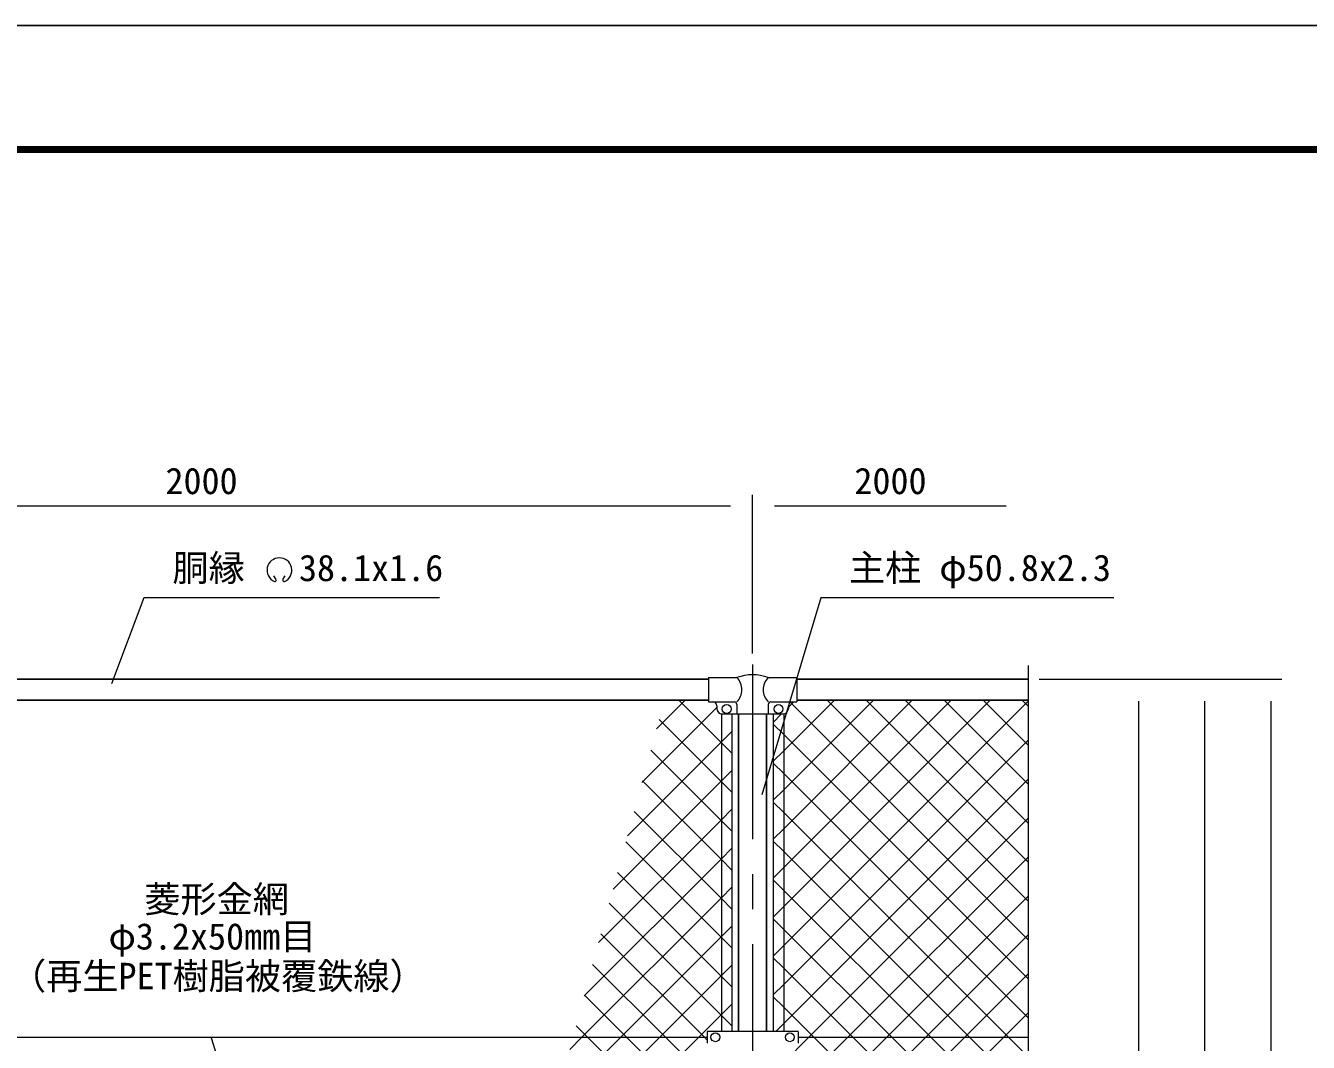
# Model space of a CAD drawing. Units: millimetres, scale not verified. Extents: x -4200 to 4200, y -2970 to 2970.
# Drawn here: x -2704 to -376, y 1124 to 2970 of the extents above; entities that cross this region are included whole.
import ezdxf
from ezdxf.enums import TextEntityAlignment as Align

# ---------------------------------------------------------------- set-up
doc = ezdxf.new("R2010")
doc.units = ezdxf.units.MM
doc.header["$LTSCALE"] = 10
doc.linetypes.add('USER1', pattern=[50.8, 31.75, -6.35, 6.35, -6.35])
for name, color, linetype, lineweight in [('0-3_D-STR1', 1, 'Continuous', 25), ('0-4_D-STR-DIM', 7, 'Continuous', 13), ('0-8_D-BMK', 2, 'USER1', 13), ('0-9_D-STR3', 3, 'Continuous', 13), ('0-A_D-STR2', 7, 'Continuous', 13), ('0-B_D-STR-TXT', 7, 'Continuous', 13), ('0-C_D-TTL', 7, 'Continuous', 25)]:
    doc.layers.add(name, color=color, linetype=linetype, lineweight=lineweight)
doc.styles.add('ＭＳ ゴシック', font='')
doc.styles.get('ＭＳ ゴシック').set_extended_font_data('MS Gothic')

msp = doc.modelspace()

# ---------------------------------------------------------------- linework, layer by layer
at = {"layer": '0-3_D-STR1'}
for p, q in [((-3304.65, 1783.44), (-1464.65, 1783.44)), ((-1304.65, 1783.44), (-884.65, 1783.44)), ((-3304.65, 1745.44), (-1464.65, 1745.44)), ((-1304.65, 1745.44), (-884.65, 1745.44)), ((-1410.05, 1720.44), (-1410.05, 1143.94)), ((-1359.25, 1720.44), (-1359.25, 1143.94))]:
    msp.add_line(p, q, dxfattribs=at)
at = {"layer": '0-4_D-STR-DIM'}
for p, q in [((-1384.65, 1830.5), (-1384.65, 2118.44)), ((-1384.65, 1830.5), (-1384.65, 2118.44)), ((-3344.65, 2098.44), (-1424.65, 2098.44)), ((-1344.65, 2098.44), (-924.65, 2098.44)), ((-884.65, 1808.44), (-884.65, 834.09)), ((-864.65, 1783.44), (-664.65, 1783.44)), ((-864.65, 1783.44), (-544.65, 1783.44)), ((-864.65, 1783.44), (-424.65, 1783.44)), ((-684.65, 1743.44), (-684.65, -126.56)), ((-564.65, 1743.44), (-564.65, -176.56)), ((-444.65, 1743.44), (-444.65, -476.56))]:
    msp.add_line(p, q, dxfattribs=at)
at = {"layer": '0-8_D-BMK'}
msp.add_line((-1384.65, 1810.5), (-1384.65, -546.56), dxfattribs=at)
at = {"layer": '0-9_D-STR3'}
for p, q in [((-1464.65, 1786.44), (-1464.65, 1742.44)), ((-1464.65, 1786.44), (-1413.2, 1786.44)), ((-1356.1, 1786.44), (-1304.65, 1786.44)), ((-1304.65, 1786.44), (-1304.65, 1742.44)), ((-1464.65, 1742.44), (-1417.9, 1742.44)), ((-1449.65, 1735.44), (-1449.65, 1730.44)), ((-1413.2, 1737.74), (-1413.2, 1720.44)), ((-1356.1, 1737.74), (-1356.1, 1720.44)), ((-1351.4, 1742.44), (-1304.65, 1742.44)), ((-1319.65, 1735.44), (-1319.65, 1730.44)), ((-1441.15, 1720.44), (-1441.15, 1143.94)), ((-1439.65, 1720.44), (-1329.65, 1720.44)), ((-1422.15, 1720.44), (-1422.15, 1143.94)), ((-1347.15, 1720.44), (-1347.15, 1143.94)), ((-1328.15, 1720.44), (-1328.15, 1143.94)), ((-1467.15, 1143.94), (-1467.15, 1122.94)), ((-1302.15, 1143.94), (-1467.15, 1143.94)), ((-1302.15, 1143.94), (-1302.15, 1122.94)), ((-3307.66, 1133.44), (-1467.15, 1133.44)), ((-1302.15, 1133.44), (-884.65, 1133.44))]:
    msp.add_line(p, q, dxfattribs=at)
for centre in [(-1431.65, 1729.44), (-1337.65, 1729.44), (-1452.15, 1133.44), (-1317.15, 1133.44)]:
    msp.add_circle(centre, 8, dxfattribs=at)
for centre, radius, start, end in [((-1384.65, 1711.71), 80, 69.0916, 110.9084), ((-1434.46, 1764.44), 30.59, 314.01503, 45.98497), ((-1334.85, 1764.44), 30.59, 134.01503, 225.98497), ((-1456.65, 1735.44), 7, 0, 90), ((-1439.65, 1730.44), 10, 180, 270), ((-1417.9, 1737.74), 4.7, 0, 90), ((-1351.4, 1737.74), 4.7, 90, 180), ((-1329.65, 1730.44), 10, 270, 0), ((-1312.65, 1735.44), 7, 90, 180)]:
    msp.add_arc(centre, radius, start, end, dxfattribs=at)
at = {"layer": '0-A_D-STR2'}
for p, q in [((-1559.07, 1693.23), (-1506.86, 1745.44)), ((-1328.15, 1653.54), (-1236.26, 1745.44)), ((-1328.15, 1582.83), (-1165.55, 1745.44)), ((-1328.15, 1512.12), (-1094.84, 1745.44)), ((-1328.15, 1441.41), (-1024.13, 1745.44)), ((-1328.15, 1370.7), (-953.41, 1745.44)), ((-884.65, 1380.84), (-1249.26, 1745.44)), ((-884.65, 1451.55), (-1178.55, 1745.44)), ((-884.65, 1522.26), (-1107.84, 1745.44)), ((-884.65, 1592.97), (-1037.13, 1745.44)), ((-884.65, 1663.68), (-966.41, 1745.44)), ((-884.65, 1734.39), (-895.7, 1745.44)), ((-1585.31, 1596.28), (-1449.65, 1731.93)), ((-1328.15, 1299.99), (-884.65, 1743.49)), ((-1319.91, 1732.49), (-1309.97, 1742.44)), ((-884.65, 1310.12), (-1316.36, 1741.83)), ((-1441.15, 1597.39), (-1554.37, 1710.6)), ((-1422.15, 1719.81), (-1422.78, 1720.44)), ((-1347.15, 1705.25), (-1331.97, 1720.44)), ((-1328.15, 1682.91), (-1347.15, 1701.91)), ((-1441.15, 1669.72), (-1422.15, 1688.72)), ((-884.65, 1239.41), (-1328.15, 1682.91)), ((-1611.55, 1499.33), (-1441.15, 1669.72)), ((-1441.15, 1526.68), (-1569.43, 1654.95)), ((-1347.15, 1634.54), (-1328.15, 1653.54)), ((-1328.15, 1229.28), (-884.65, 1672.78)), ((-1328.15, 1612.2), (-1347.15, 1631.2)), ((-1441.15, 1599.01), (-1422.15, 1618.01)), ((-884.65, 1168.7), (-1328.15, 1612.2)), ((-1637.79, 1402.38), (-1441.15, 1599.01)), ((-1441.15, 1455.97), (-1584.49, 1599.3)), ((-1422.15, 1578.39), (-1441.15, 1597.39)), ((-1347.15, 1563.83), (-1328.15, 1582.83)), ((-1328.15, 1541.49), (-1347.15, 1560.49)), ((-1441.15, 1385.26), (-1599.55, 1543.66)), ((-1441.15, 1528.3), (-1422.15, 1547.3)), ((-920.1, 1133.44), (-1328.15, 1541.49)), ((-1664.03, 1305.43), (-1441.15, 1528.3)), ((-1422.15, 1507.68), (-1441.15, 1526.68)), ((-1282.57, 1133.44), (-884.65, 1531.36)), ((-1347.15, 1493.12), (-1328.15, 1512.12)), ((-1328.15, 1470.78), (-1347.15, 1489.78)), ((-1441.15, 1314.55), (-1614.61, 1488.01)), ((-1441.15, 1457.59), (-1422.15, 1476.59)), ((-990.81, 1133.44), (-1328.15, 1470.78)), ((-1690.26, 1208.48), (-1441.15, 1457.59)), ((-1422.15, 1436.97), (-1441.15, 1455.97)), ((-1211.86, 1133.44), (-884.65, 1460.65)), ((-1441.15, 1243.84), (-1629.67, 1432.36)), ((-1347.15, 1422.41), (-1328.15, 1441.41)), ((-1441.15, 1386.88), (-1422.15, 1405.88)), ((-1328.15, 1400.07), (-1347.15, 1419.07)), ((-1061.52, 1133.44), (-1328.15, 1400.07)), ((-1694.59, 1133.44), (-1441.15, 1386.88)), ((-1441.15, 1173.13), (-1644.73, 1376.71)), ((-1422.15, 1366.26), (-1441.15, 1385.26)), ((-1141.15, 1133.44), (-884.65, 1389.93)), ((-1347.15, 1351.7), (-1328.15, 1370.7)), ((-1441.15, 1316.17), (-1422.15, 1335.17)), ((-1328.15, 1329.36), (-1347.15, 1348.36)), ((-1132.23, 1133.44), (-1328.15, 1329.36)), ((-1623.88, 1133.44), (-1441.15, 1316.17)), ((-1422.15, 1295.55), (-1441.15, 1314.55)), ((-1070.44, 1133.44), (-884.65, 1319.22)), ((-1347.15, 1280.99), (-1328.15, 1299.99)), ((-1542.89, 1133.44), (-1674.86, 1265.41)), ((-1441.15, 1245.46), (-1422.15, 1264.46)), ((-1553.17, 1133.44), (-1441.15, 1245.46)), ((-1422.15, 1224.84), (-1441.15, 1243.84)), ((-999.73, 1133.44), (-884.65, 1248.51)), ((-1347.15, 1210.28), (-1328.15, 1229.28)), ((-1613.6, 1133.44), (-1689.92, 1209.76)), ((-1441.15, 1174.75), (-1422.15, 1193.75)), ((-1482.46, 1133.44), (-1441.15, 1174.75)), ((-1422.15, 1154.13), (-1441.15, 1173.13)), ((-929.02, 1133.44), (-884.65, 1177.8)), ((-1684.31, 1133.44), (-1704.98, 1154.11)), ((-1795.22, 820.68), (-1482.46, 1133.44)), ((-1768.98, 917.63), (-1553.17, 1133.44)), ((-1742.74, 1014.58), (-1623.88, 1133.44)), ((-1716.5, 1111.53), (-1694.59, 1133.44)), ((-1441.15, 890.28), (-1684.31, 1133.44)), ((-1441.15, 961), (-1613.6, 1133.44)), ((-1441.15, 1031.71), (-1542.89, 1133.44)), ((-1328.15, 1087.86), (-1282.57, 1133.44)), ((-1328.15, 1017.15), (-1211.86, 1133.44)), ((-1328.15, 946.43), (-1141.15, 1133.44)), ((-1328.15, 875.72), (-1070.44, 1133.44)), ((-1328.15, 805.01), (-999.73, 1133.44)), ((-1328.15, 734.3), (-929.02, 1133.44)), ((-884.65, 885.86), (-1132.23, 1133.44)), ((-884.65, 956.57), (-1061.52, 1133.44)), ((-884.65, 1027.28), (-990.81, 1133.44)), ((-884.65, 1097.99), (-920.1, 1133.44))]:
    msp.add_line(p, q, dxfattribs=at)
for points in [[(-1422.15, 1649.1), (-1441.15, 1668.1), (-1518.49, 1745.44)], [(-1342.78, 1143.94), (-1328.15, 1158.57), (-884.65, 1602.07)], [(-1467.15, 1128.42), (-1472.18, 1133.44), (-1659.8, 1321.06)], [(-879.73, 810.23), (-1202.94, 1133.44), (-1328.15, 1258.65), (-1347.15, 1277.65)], [(-884.65, 744.44), (-1273.65, 1133.44), (-1328.15, 1187.94), (-1347.15, 1206.94)]]:
    msp.add_lwpolyline(points, dxfattribs=at)
at = {"layer": '0-B_D-STR-TXT'}
for p, q in [((-2249.34, 1964.31), (-2253.48, 1971.49)), ((-2236.85, 1964.31), (-2232.71, 1971.49))]:
    msp.add_line(p, q, dxfattribs=at)
for points in [[(-1952.84, 1931.44), (-2489.13, 1931.44), (-2547.78, 1774.87)], [(-729.04, 1931.44), (-1260.7, 1931.44), (-1367.98, 1573.82)], [(-2006.99, 979.81), (-2318.32, 979.81), (-2366.41, 1131.53)]]:
    msp.add_lwpolyline(points, dxfattribs=at)
for centre, radius, start, end in [((-2243.09, 1981.47), 22.5, 294.32478, 245.67522), ((-2251.39, 1963.07), 2.37, 245.67522, 30), ((-2234.8, 1963.07), 2.37, 150, 294.32478)]:
    msp.add_arc(centre, radius, start, end, dxfattribs=at)
at = {"layer": '0-C_D-TTL', "color": 2}
msp.add_lwpolyline([(-4199.68, 2970.23), (4200.32, 2970.23), (4200.32, -2969.77), (-4199.68, -2969.77)], close=True, dxfattribs=at)
at = {"layer": '0-C_D-TTL'}
for points in [[(-3929.68, 2750.23), (3930.32, 2750.23), (3930.32, -2749.77), (-3929.68, -2749.77)], [(-3927.18, 2747.73), (3927.82, 2747.73), (3927.82, -2747.27), (-3927.18, -2747.27)], [(-3924.68, 2745.23), (3925.32, 2745.23), (3925.32, -2744.77), (-3924.68, -2744.77)], [(-3922.18, 2742.73), (3922.82, 2742.73), (3922.82, -2742.27), (-3922.18, -2742.27)], [(-3919.68, 2740.23), (3920.32, 2740.23), (3920.32, -2739.77), (-3919.68, -2739.77)]]:
    msp.add_lwpolyline(points, close=True, dxfattribs=at)

# ---------------------------------------------------------------- texts
at = {"layer": '0-4_D-STR-DIM', "style": 'ＭＳ ゴシック'}
for p in [(-2449.9, 2105.19), (-1199.9, 2105.19)]:
    msp.add_text('2000', height=48.09, dxfattribs=at).set_placement(p, align=Align.BOTTOM_LEFT)
at = {"layer": '0-B_D-STR-TXT', "style": 'ＭＳ ゴシック'}
for s, p in [('胴縁 \u300038.1x1.6', (-2437.2, 1947.22)), ('主柱 φ50.8x2.3', (-1209.78, 1947.45)), ('菱形金網', (-2488.25, 1345.85)), ('φ3.2x50mm目', (-2553.23, 1278.26)), ('（再生PET樹脂被覆鉄線）', (-2731.91, 1206.1))]:
    msp.add_text(s, height=48.09, dxfattribs=at).set_placement(p, align=Align.BOTTOM_LEFT)

doc.saveas('drawing.dxf')
